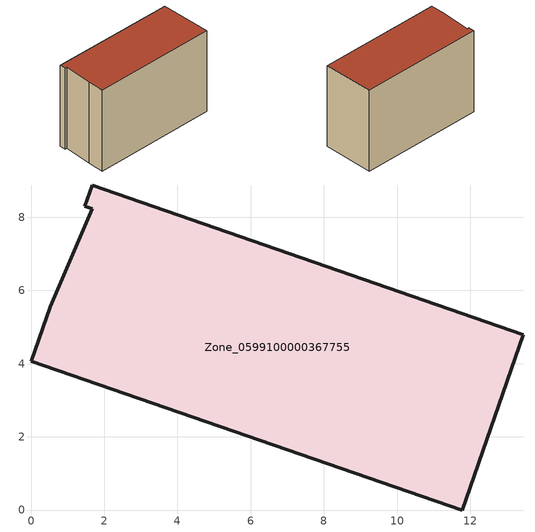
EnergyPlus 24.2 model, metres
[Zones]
Zone_0599100000367755
 floor ground (C_G): 1.47,8.29 1.68,8.88 13.45,4.8 11.79,0 0,4.07 0.52,5.55 1.68,8.23 z0
 wall outside (C_F): 11.79,0 13.45,4.8 1.68,8.88 1.47,8.29 1.68,8.23 0.52,5.55 0,4.07 11.79,0 z0:8.37
 roof outside (C_R): 1.68,8.88 1.47,8.29 1.68,8.23 0.52,5.55 0,4.07 11.79,0 13.45,4.8 z8.37
[BUILDING]
Pand.0599100000367755: North Axis=0; Terrain=City; Loads Convergence Tolerance Value=0.04; Temperature Convergence Tolerance Value=0.4; Solar Distribution=FullExterior; Maximum Number of Warmup Days=25; Minimum Number of Warmup Days=1
[Site:Location]
Rotterdam.The.Hague.AP_ZH_NLD Design_Conditions: Latitude=51.96; Longitude=4.45; Time Zone=1; Elevation=-4.5
[SITE:GROUNDTEMPERATURE:BUILDINGSURFACE]
18, 18, 18, 18, 18, 18, 18, 18, 18, 18, 18, 18
[MATERIAL] Thermal Absorptance=0.9; Solar Absorptance=0.7; Visible Absorptance=0.7
Name | Roughness | Thickness | Conductivity | Density | Specific Heat
G.TI.1992-2005 | MediumSmooth | 0.15 | 0.06 | 540 | 1210
F.TI.1992-2005 | Rough | 0.3 | 0.12 | 1920 | 840
R.TI.1992-2005 | MediumRough | 0.2 | 0.08 | 1500 | 1000
[CONSTRUCTION]
C_G: G.TI.1992-2005
C_F: F.TI.1992-2005
C_R: R.TI.1992-2005
[ZONE]
Zone_0599100000367755: Type=1; Multiplier=1; Ceiling Height=Autocalculate; Volume=Autocalculate; Floor Area=autocalculate; Part of Total Floor Area=Yes
[ZONEINFILTRATION:DESIGNFLOWRATE]
Infil_Zone_0599100000367755: Zone or ZoneList or Space or SpaceList=Zone_0599100000367755; Schedule=AlwaysOn; Design Flow Rate Calculation Method=Flow/Area; Flow Rate per Floor Area=0.0015; Constant Term Coefficient=1; Temperature Term Coefficient=0; Velocity Term Coefficient=0; Velocity Squared Term Coefficient=0
[HVACTEMPLATE:ZONE:IDEALLOADSAIRSYSTEM]
Zone_0599100000367755: Maximum Heating Supply Air Temperature=50; Minimum Cooling Supply Air Temperature=13; Maximum Heating Supply Air Humidity Ratio=0.0156; Minimum Cooling Supply Air Humidity Ratio=0.0077; Heating Limit=NoLimit; Cooling Limit=NoLimit; Dehumidification Control Type=ConstantSensibleHeatRatio; Cooling Sensible Heat Ratio=0.7; Dehumidification Setpoint=60; Humidification Control Type=None; Humidification Setpoint=30; Outdoor Air Method=None; Outdoor Air Flow Rate per Person=0.00944; Outdoor Air Flow Rate per Zone Floor Area=0; Outdoor Air Flow Rate per Zone=0; Demand Controlled Ventilation Type=None; Outdoor Air Economizer Type=NoEconomizer; Heat Recovery Type=None; Sensible Heat Recovery Effectiveness=0.7; Latent Heat Recovery Effectiveness=0.65
[ZONECONTROL:THERMOSTAT]
ThermostatControl_Zone_0599100000367755: Zone or ZoneList=Zone_0599100000367755; Control Type Schedule=DualSetpointControlType; Control 1=Thermostat_Zone_0599100000367755; Temperature Difference Between Cutout And Setpoint=0
[THERMOSTATSETPOINT:DUALSETPOINT]
Thermostat_Zone_0599100000367755: Heating Setpoint Temperature Schedule=HeatingSetpoint_Zone_0599100000367755; Cooling Setpoint Temperature Schedule=CoolingSetpoint_Zone_0599100000367755
[SCHEDULE:COMPACT]
HeatingSetpoint_Zone_0599100000367755: Through: 12/31, For: AllDays, Until: 24:00, 21
CoolingSetpoint_Zone_0599100000367755: Through: 12/31, For: AllDays, Until: 24:00, 24
DualSetpointControlType: Through: 12/31, For: AllDays, Until: 24:00, 4
AlwaysOn: Through: 12/31, For: AllDays, Until: 24:00, 1
